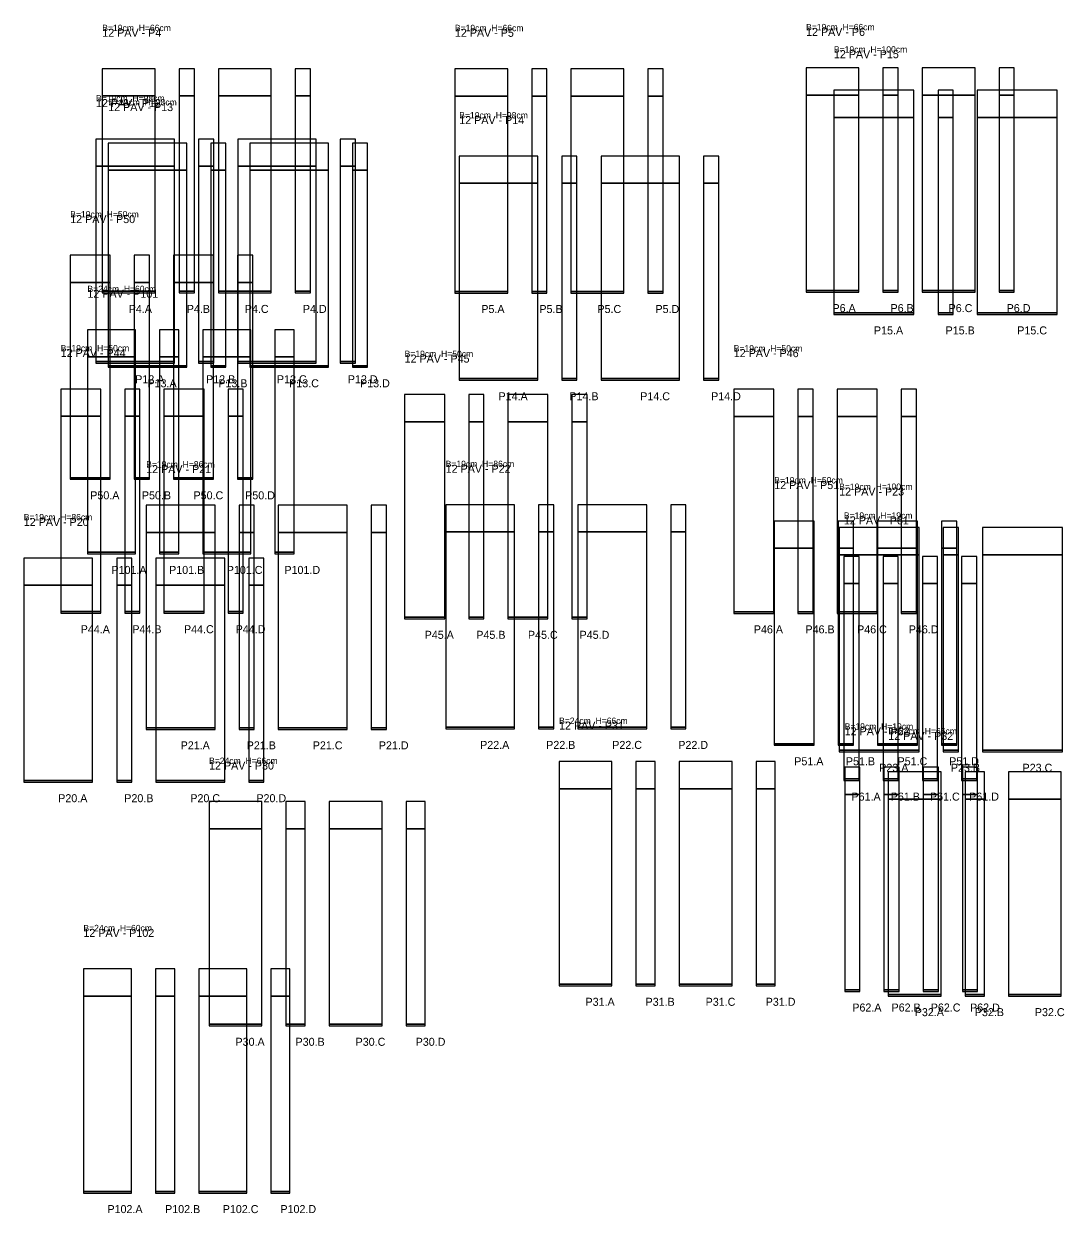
# Model space of a CAD drawing. Header units: metres. Extents: x 1438 to 5427, y 1625 to 3111.
# Drawn here: x 2819 to 4119, y 1625 to 3111 of the extents above; entities that cross this region are included whole.
import ezdxf

# ---------------------------------------------------------------- set-up
doc = ezdxf.new("R2010")
doc.units = ezdxf.units.M
doc.layers.add('Paineis', color=7, linetype='Continuous')

msp = doc.modelspace()

# ---------------------------------------------------------------- linework, layer by layer
at = {"layer": 'Paineis'}
for points in [[(2917.19, 3020.89), (2983.19, 3020.89), (2983.19, 3054.89), (2917.19, 3054.89)], [(3013.19, 3020.89), (3032.19, 3020.89), (3032.19, 3054.89), (3013.19, 3054.89)], [(3062.19, 3020.89), (3128.19, 3020.89), (3128.19, 3054.89), (3062.19, 3054.89)], [(3158.19, 3020.89), (3177.19, 3020.89), (3177.19, 3054.89), (3158.19, 3054.89)], [(3357.56, 3020.78), (3423.56, 3020.78), (3423.56, 3054.78), (3357.56, 3054.78)], [(3453.56, 3020.78), (3472.56, 3020.78), (3472.56, 3054.78), (3453.56, 3054.78)], [(3502.56, 3020.78), (3568.56, 3020.78), (3568.56, 3054.78), (3502.56, 3054.78)], [(3598.56, 3020.78), (3617.56, 3020.78), (3617.56, 3054.78), (3598.56, 3054.78)], [(3796.16, 3021.91), (3862.16, 3021.91), (3862.16, 3055.91), (3796.16, 3055.91)], [(3892.16, 3021.91), (3911.16, 3021.91), (3911.16, 3055.91), (3892.16, 3055.91)], [(3941.16, 3021.91), (4007.16, 3021.91), (4007.16, 3055.91), (3941.16, 3055.91)], [(4037.16, 3021.91), (4056.16, 3021.91), (4056.16, 3055.91), (4037.16, 3055.91)], [(2917.19, 2776.89), (2983.19, 2776.89), (2983.19, 3020.89), (2917.19, 3020.89)], [(3013.19, 2776.89), (3032.19, 2776.89), (3032.19, 3020.89), (3013.19, 3020.89)], [(3062.19, 2776.89), (3128.19, 2776.89), (3128.19, 3020.89), (3062.19, 3020.89)], [(3158.19, 2776.89), (3177.19, 2776.89), (3177.19, 3020.89), (3158.19, 3020.89)], [(3357.56, 2776.78), (3423.56, 2776.78), (3423.56, 3020.78), (3357.56, 3020.78)], [(3453.56, 2776.78), (3472.56, 2776.78), (3472.56, 3020.78), (3453.56, 3020.78)], [(3502.56, 2776.78), (3568.56, 2776.78), (3568.56, 3020.78), (3502.56, 3020.78)], [(3598.56, 2776.78), (3617.56, 2776.78), (3617.56, 3020.78), (3598.56, 3020.78)], [(3796.16, 2777.91), (3862.16, 2777.91), (3862.16, 3021.91), (3796.16, 3021.91)], [(3830.93, 2994.07), (3930.93, 2994.07), (3930.93, 3028.07), (3830.93, 3028.07)], [(3892.16, 2777.91), (3911.16, 2777.91), (3911.16, 3021.91), (3892.16, 3021.91)], [(3941.16, 2777.91), (4007.16, 2777.91), (4007.16, 3021.91), (3941.16, 3021.91)], [(3960.93, 2994.07), (3979.93, 2994.07), (3979.93, 3028.07), (3960.93, 3028.07)], [(4009.93, 2994.07), (4109.93, 2994.07), (4109.93, 3028.07), (4009.93, 3028.07)], [(4037.16, 2777.91), (4056.16, 2777.91), (4056.16, 3021.91), (4037.16, 3021.91)], [(3830.93, 2750.07), (3930.93, 2750.07), (3930.93, 2994.07), (3830.93, 2994.07)], [(3960.93, 2750.07), (3979.93, 2750.07), (3979.93, 2994.07), (3960.93, 2994.07)], [(4009.93, 2750.07), (4109.93, 2750.07), (4109.93, 2994.07), (4009.93, 2994.07)], [(2909.32, 2933.03), (3007.32, 2933.03), (3007.32, 2967.03), (2909.32, 2967.03)], [(2924.58, 2928.01), (3022.58, 2928.01), (3022.58, 2962.01), (2924.58, 2962.01)], [(3037.32, 2933.03), (3056.32, 2933.03), (3056.32, 2967.03), (3037.32, 2967.03)], [(3052.58, 2928.01), (3071.58, 2928.01), (3071.58, 2962.01), (3052.58, 2962.01)], [(3086.32, 2933.03), (3184.32, 2933.03), (3184.32, 2967.03), (3086.32, 2967.03)], [(3101.58, 2928.01), (3199.58, 2928.01), (3199.58, 2962.01), (3101.58, 2962.01)], [(3214.32, 2933.03), (3233.32, 2933.03), (3233.32, 2967.03), (3214.32, 2967.03)], [(3229.58, 2928.01), (3248.58, 2928.01), (3248.58, 2962.01), (3229.58, 2962.01)], [(3363.04, 2911.79), (3461.04, 2911.79), (3461.04, 2945.79), (3363.04, 2945.79)], [(3491.04, 2911.79), (3510.04, 2911.79), (3510.04, 2945.79), (3491.04, 2945.79)], [(3540.04, 2911.79), (3638.04, 2911.79), (3638.04, 2945.79), (3540.04, 2945.79)], [(3668.04, 2911.79), (3687.04, 2911.79), (3687.04, 2945.79), (3668.04, 2945.79)], [(2909.32, 2689.03), (3007.32, 2689.03), (3007.32, 2933.03), (2909.32, 2933.03)], [(2924.58, 2684.01), (3022.58, 2684.01), (3022.58, 2928.01), (2924.58, 2928.01)], [(3037.32, 2689.03), (3056.32, 2689.03), (3056.32, 2933.03), (3037.32, 2933.03)], [(3052.58, 2684.01), (3071.58, 2684.01), (3071.58, 2928.01), (3052.58, 2928.01)], [(3086.32, 2689.03), (3184.32, 2689.03), (3184.32, 2933.03), (3086.32, 2933.03)], [(3101.58, 2684.01), (3199.58, 2684.01), (3199.58, 2928.01), (3101.58, 2928.01)], [(3214.32, 2689.03), (3233.32, 2689.03), (3233.32, 2933.03), (3214.32, 2933.03)], [(3229.58, 2684.01), (3248.58, 2684.01), (3248.58, 2928.01), (3229.58, 2928.01)], [(3363.04, 2667.79), (3461.04, 2667.79), (3461.04, 2911.79), (3363.04, 2911.79)], [(3491.04, 2667.79), (3510.04, 2667.79), (3510.04, 2911.79), (3491.04, 2911.79)], [(3540.04, 2667.79), (3638.04, 2667.79), (3638.04, 2911.79), (3540.04, 2911.79)], [(3668.04, 2667.79), (3687.04, 2667.79), (3687.04, 2911.79), (3668.04, 2911.79)], [(2877.16, 2788.09), (2927.16, 2788.09), (2927.16, 2822.09), (2877.16, 2822.09)], [(2957.16, 2788.09), (2976.16, 2788.09), (2976.16, 2822.09), (2957.16, 2822.09)], [(3006.16, 2788.09), (3056.16, 2788.09), (3056.16, 2822.09), (3006.16, 2822.09)], [(3086.16, 2788.09), (3105.16, 2788.09), (3105.16, 2822.09), (3086.16, 2822.09)], [(2877.16, 2544.09), (2927.16, 2544.09), (2927.16, 2788.09), (2877.16, 2788.09)], [(2957.16, 2544.09), (2976.16, 2544.09), (2976.16, 2788.09), (2957.16, 2788.09)], [(3006.16, 2544.09), (3056.16, 2544.09), (3056.16, 2788.09), (3006.16, 2788.09)], [(3086.16, 2544.09), (3105.16, 2544.09), (3105.16, 2788.09), (3086.16, 2788.09)], [(2917.19, 2774.89), (2983.19, 2774.89), (2983.19, 2776.89), (2917.19, 2776.89)], [(3013.19, 2774.89), (3032.19, 2774.89), (3032.19, 2776.89), (3013.19, 2776.89)], [(3062.19, 2774.89), (3128.19, 2774.89), (3128.19, 2776.89), (3062.19, 2776.89)], [(3158.19, 2774.89), (3177.19, 2774.89), (3177.19, 2776.89), (3158.19, 2776.89)], [(3357.56, 2774.78), (3423.56, 2774.78), (3423.56, 2776.78), (3357.56, 2776.78)], [(3453.56, 2774.78), (3472.56, 2774.78), (3472.56, 2776.78), (3453.56, 2776.78)], [(3502.56, 2774.78), (3568.56, 2774.78), (3568.56, 2776.78), (3502.56, 2776.78)], [(3598.56, 2774.78), (3617.56, 2774.78), (3617.56, 2776.78), (3598.56, 2776.78)], [(3796.16, 2775.91), (3862.16, 2775.91), (3862.16, 2777.91), (3796.16, 2777.91)], [(3892.16, 2775.91), (3911.16, 2775.91), (3911.16, 2777.91), (3892.16, 2777.91)], [(3941.16, 2775.91), (4007.16, 2775.91), (4007.16, 2777.91), (3941.16, 2777.91)], [(4037.16, 2775.91), (4056.16, 2775.91), (4056.16, 2777.91), (4037.16, 2777.91)], [(3830.93, 2748.07), (3930.93, 2748.07), (3930.93, 2750.07), (3830.93, 2750.07)], [(3960.93, 2748.07), (3979.93, 2748.07), (3979.93, 2750.07), (3960.93, 2750.07)], [(4009.93, 2748.07), (4109.93, 2748.07), (4109.93, 2750.07), (4009.93, 2750.07)], [(2898.63, 2694.88), (2958.63, 2694.88), (2958.63, 2728.88), (2898.63, 2728.88)], [(2988.63, 2694.88), (3012.63, 2694.88), (3012.63, 2728.88), (2988.63, 2728.88)], [(3042.63, 2694.88), (3102.63, 2694.88), (3102.63, 2728.88), (3042.63, 2728.88)], [(3132.63, 2694.88), (3156.63, 2694.88), (3156.63, 2728.88), (3132.63, 2728.88)], [(2898.63, 2450.88), (2958.63, 2450.88), (2958.63, 2694.88), (2898.63, 2694.88)], [(2909.32, 2687.03), (3007.32, 2687.03), (3007.32, 2689.03), (2909.32, 2689.03)], [(2988.63, 2450.88), (3012.63, 2450.88), (3012.63, 2694.88), (2988.63, 2694.88)], [(3037.32, 2687.03), (3056.32, 2687.03), (3056.32, 2689.03), (3037.32, 2689.03)], [(3042.63, 2450.88), (3102.63, 2450.88), (3102.63, 2694.88), (3042.63, 2694.88)], [(3086.32, 2687.03), (3184.32, 2687.03), (3184.32, 2689.03), (3086.32, 2689.03)], [(3132.63, 2450.88), (3156.63, 2450.88), (3156.63, 2694.88), (3132.63, 2694.88)], [(3214.32, 2687.03), (3233.32, 2687.03), (3233.32, 2689.03), (3214.32, 2689.03)], [(2924.58, 2682.01), (3022.58, 2682.01), (3022.58, 2684.01), (2924.58, 2684.01)], [(3052.58, 2682.01), (3071.58, 2682.01), (3071.58, 2684.01), (3052.58, 2684.01)], [(3101.58, 2682.01), (3199.58, 2682.01), (3199.58, 2684.01), (3101.58, 2684.01)], [(3229.58, 2682.01), (3248.58, 2682.01), (3248.58, 2684.01), (3229.58, 2684.01)], [(3363.04, 2665.79), (3461.04, 2665.79), (3461.04, 2667.79), (3363.04, 2667.79)], [(3491.04, 2665.79), (3510.04, 2665.79), (3510.04, 2667.79), (3491.04, 2667.79)], [(3540.04, 2665.79), (3638.04, 2665.79), (3638.04, 2667.79), (3540.04, 2667.79)], [(3668.04, 2665.79), (3687.04, 2665.79), (3687.04, 2667.79), (3668.04, 2667.79)], [(2865.24, 2620.87), (2915.24, 2620.87), (2915.24, 2654.87), (2865.24, 2654.87)], [(2945.24, 2620.87), (2964.24, 2620.87), (2964.24, 2654.87), (2945.24, 2654.87)], [(2994.24, 2620.87), (3044.24, 2620.87), (3044.24, 2654.87), (2994.24, 2654.87)], [(3074.24, 2620.87), (3093.24, 2620.87), (3093.24, 2654.87), (3074.24, 2654.87)], [(3294.81, 2613.84), (3344.81, 2613.84), (3344.81, 2647.84), (3294.81, 2647.84)], [(3374.81, 2613.84), (3393.81, 2613.84), (3393.81, 2647.84), (3374.81, 2647.84)], [(3423.81, 2613.84), (3473.81, 2613.84), (3473.81, 2647.84), (3423.81, 2647.84)], [(3503.81, 2613.84), (3522.81, 2613.84), (3522.81, 2647.84), (3503.81, 2647.84)], [(3705.88, 2620.68), (3755.88, 2620.68), (3755.88, 2654.68), (3705.88, 2654.68)], [(3785.88, 2620.68), (3804.88, 2620.68), (3804.88, 2654.68), (3785.88, 2654.68)], [(3834.88, 2620.68), (3884.88, 2620.68), (3884.88, 2654.68), (3834.88, 2654.68)], [(3914.88, 2620.68), (3933.88, 2620.68), (3933.88, 2654.68), (3914.88, 2654.68)], [(2865.24, 2376.87), (2915.24, 2376.87), (2915.24, 2620.87), (2865.24, 2620.87)], [(2945.24, 2376.87), (2964.24, 2376.87), (2964.24, 2620.87), (2945.24, 2620.87)], [(2994.24, 2376.87), (3044.24, 2376.87), (3044.24, 2620.87), (2994.24, 2620.87)], [(3074.24, 2376.87), (3093.24, 2376.87), (3093.24, 2620.87), (3074.24, 2620.87)], [(3705.88, 2376.68), (3755.88, 2376.68), (3755.88, 2620.68), (3705.88, 2620.68)], [(3785.88, 2376.68), (3804.88, 2376.68), (3804.88, 2620.68), (3785.88, 2620.68)], [(3834.88, 2376.68), (3884.88, 2376.68), (3884.88, 2620.68), (3834.88, 2620.68)], [(3914.88, 2376.68), (3933.88, 2376.68), (3933.88, 2620.68), (3914.88, 2620.68)], [(3294.81, 2369.84), (3344.81, 2369.84), (3344.81, 2613.84), (3294.81, 2613.84)], [(3374.81, 2369.84), (3393.81, 2369.84), (3393.81, 2613.84), (3374.81, 2613.84)], [(3423.81, 2369.84), (3473.81, 2369.84), (3473.81, 2613.84), (3423.81, 2613.84)], [(3503.81, 2369.84), (3522.81, 2369.84), (3522.81, 2613.84), (3503.81, 2613.84)], [(2877.16, 2542.09), (2927.16, 2542.09), (2927.16, 2544.09), (2877.16, 2544.09)], [(2957.16, 2542.09), (2976.16, 2542.09), (2976.16, 2544.09), (2957.16, 2544.09)], [(3006.16, 2542.09), (3056.16, 2542.09), (3056.16, 2544.09), (3006.16, 2544.09)], [(3086.16, 2542.09), (3105.16, 2542.09), (3105.16, 2544.09), (3086.16, 2544.09)], [(2972.05, 2475.79), (3058.05, 2475.79), (3058.05, 2509.79), (2972.05, 2509.79)], [(3088.05, 2475.79), (3107.05, 2475.79), (3107.05, 2509.79), (3088.05, 2509.79)], [(3137.05, 2475.79), (3223.05, 2475.79), (3223.05, 2509.79), (3137.05, 2509.79)], [(3253.05, 2475.79), (3272.05, 2475.79), (3272.05, 2509.79), (3253.05, 2509.79)], [(3346.08, 2476.33), (3432.08, 2476.33), (3432.08, 2510.33), (3346.08, 2510.33)], [(3462.08, 2476.33), (3481.08, 2476.33), (3481.08, 2510.33), (3462.08, 2510.33)], [(3511.08, 2476.33), (3597.08, 2476.33), (3597.08, 2510.33), (3511.08, 2510.33)], [(3627.08, 2476.33), (3646.08, 2476.33), (3646.08, 2510.33), (3627.08, 2510.33)], [(3756.42, 2455.89), (3806.42, 2455.89), (3806.42, 2489.89), (3756.42, 2489.89)], [(3836.42, 2455.89), (3855.42, 2455.89), (3855.42, 2489.89), (3836.42, 2489.89)], [(3837.51, 2447.81), (3937.51, 2447.81), (3937.51, 2481.81), (3837.51, 2481.81)], [(3885.42, 2455.89), (3935.42, 2455.89), (3935.42, 2489.89), (3885.42, 2489.89)], [(3965.42, 2455.89), (3984.42, 2455.89), (3984.42, 2489.89), (3965.42, 2489.89)], [(3967.51, 2447.81), (3986.51, 2447.81), (3986.51, 2481.81), (3967.51, 2481.81)], [(4016.51, 2447.81), (4116.51, 2447.81), (4116.51, 2481.81), (4016.51, 2481.81)], [(2972.05, 2231.79), (3058.05, 2231.79), (3058.05, 2475.79), (2972.05, 2475.79)], [(3088.05, 2231.79), (3107.05, 2231.79), (3107.05, 2475.79), (3088.05, 2475.79)], [(3137.05, 2231.79), (3223.05, 2231.79), (3223.05, 2475.79), (3137.05, 2475.79)], [(3253.05, 2231.79), (3272.05, 2231.79), (3272.05, 2475.79), (3253.05, 2475.79)], [(3346.08, 2232.33), (3432.08, 2232.33), (3432.08, 2476.33), (3346.08, 2476.33)], [(3462.08, 2232.33), (3481.08, 2232.33), (3481.08, 2476.33), (3462.08, 2476.33)], [(3511.08, 2232.33), (3597.08, 2232.33), (3597.08, 2476.33), (3511.08, 2476.33)], [(3627.08, 2232.33), (3646.08, 2232.33), (3646.08, 2476.33), (3627.08, 2476.33)], [(3756.42, 2211.89), (3806.42, 2211.89), (3806.42, 2455.89), (3756.42, 2455.89)], [(3836.42, 2211.89), (3855.42, 2211.89), (3855.42, 2455.89), (3836.42, 2455.89)], [(3885.42, 2211.89), (3935.42, 2211.89), (3935.42, 2455.89), (3885.42, 2455.89)], [(3965.42, 2211.89), (3984.42, 2211.89), (3984.42, 2455.89), (3965.42, 2455.89)], [(2819.15, 2409.79), (2905.15, 2409.79), (2905.15, 2443.79), (2819.15, 2443.79)], [(2898.63, 2448.88), (2958.63, 2448.88), (2958.63, 2450.88), (2898.63, 2450.88)], [(2935.15, 2409.79), (2954.15, 2409.79), (2954.15, 2443.79), (2935.15, 2443.79)], [(2984.15, 2409.79), (3070.15, 2409.79), (3070.15, 2443.79), (2984.15, 2443.79)], [(2988.63, 2448.88), (3012.63, 2448.88), (3012.63, 2450.88), (2988.63, 2450.88)], [(3042.63, 2448.88), (3102.63, 2448.88), (3102.63, 2450.88), (3042.63, 2450.88)], [(3100.15, 2409.79), (3119.15, 2409.79), (3119.15, 2443.79), (3100.15, 2443.79)], [(3132.63, 2448.88), (3156.63, 2448.88), (3156.63, 2450.88), (3132.63, 2450.88)], [(3837.51, 2203.81), (3937.51, 2203.81), (3937.51, 2447.81), (3837.51, 2447.81)], [(3843.38, 2411.77), (3862.38, 2411.77), (3862.38, 2445.77), (3843.38, 2445.77)], [(3892.38, 2411.77), (3911.38, 2411.77), (3911.38, 2445.77), (3892.38, 2445.77)], [(3941.38, 2411.77), (3960.38, 2411.77), (3960.38, 2445.77), (3941.38, 2445.77)], [(3967.51, 2203.81), (3986.51, 2203.81), (3986.51, 2447.81), (3967.51, 2447.81)], [(3990.38, 2411.77), (4009.38, 2411.77), (4009.38, 2445.77), (3990.38, 2445.77)], [(4016.51, 2203.81), (4116.51, 2203.81), (4116.51, 2447.81), (4016.51, 2447.81)], [(2819.15, 2165.79), (2905.15, 2165.79), (2905.15, 2409.79), (2819.15, 2409.79)], [(2935.15, 2165.79), (2954.15, 2165.79), (2954.15, 2409.79), (2935.15, 2409.79)], [(2984.15, 2165.79), (3070.15, 2165.79), (3070.15, 2409.79), (2984.15, 2409.79)], [(3100.15, 2165.79), (3119.15, 2165.79), (3119.15, 2409.79), (3100.15, 2409.79)], [(3843.38, 2167.77), (3862.38, 2167.77), (3862.38, 2411.77), (3843.38, 2411.77)], [(3892.38, 2167.77), (3911.38, 2167.77), (3911.38, 2411.77), (3892.38, 2411.77)], [(3941.38, 2167.77), (3960.38, 2167.77), (3960.38, 2411.77), (3941.38, 2411.77)], [(3990.38, 2167.77), (4009.38, 2167.77), (4009.38, 2411.77), (3990.38, 2411.77)], [(2865.24, 2374.87), (2915.24, 2374.87), (2915.24, 2376.87), (2865.24, 2376.87)], [(2945.24, 2374.87), (2964.24, 2374.87), (2964.24, 2376.87), (2945.24, 2376.87)], [(2994.24, 2374.87), (3044.24, 2374.87), (3044.24, 2376.87), (2994.24, 2376.87)], [(3074.24, 2374.87), (3093.24, 2374.87), (3093.24, 2376.87), (3074.24, 2376.87)], [(3294.81, 2367.84), (3344.81, 2367.84), (3344.81, 2369.84), (3294.81, 2369.84)], [(3374.81, 2367.84), (3393.81, 2367.84), (3393.81, 2369.84), (3374.81, 2369.84)], [(3423.81, 2367.84), (3473.81, 2367.84), (3473.81, 2369.84), (3423.81, 2369.84)], [(3503.81, 2367.84), (3522.81, 2367.84), (3522.81, 2369.84), (3503.81, 2369.84)], [(3705.88, 2374.68), (3755.88, 2374.68), (3755.88, 2376.68), (3705.88, 2376.68)], [(3785.88, 2374.68), (3804.88, 2374.68), (3804.88, 2376.68), (3785.88, 2376.68)], [(3834.88, 2374.68), (3884.88, 2374.68), (3884.88, 2376.68), (3834.88, 2376.68)], [(3914.88, 2374.68), (3933.88, 2374.68), (3933.88, 2376.68), (3914.88, 2376.68)], [(2972.05, 2229.79), (3058.05, 2229.79), (3058.05, 2231.79), (2972.05, 2231.79)], [(3088.05, 2229.79), (3107.05, 2229.79), (3107.05, 2231.79), (3088.05, 2231.79)], [(3137.05, 2229.79), (3223.05, 2229.79), (3223.05, 2231.79), (3137.05, 2231.79)], [(3253.05, 2229.79), (3272.05, 2229.79), (3272.05, 2231.79), (3253.05, 2231.79)], [(3346.08, 2230.33), (3432.08, 2230.33), (3432.08, 2232.33), (3346.08, 2232.33)], [(3462.08, 2230.33), (3481.08, 2230.33), (3481.08, 2232.33), (3462.08, 2232.33)], [(3511.08, 2230.33), (3597.08, 2230.33), (3597.08, 2232.33), (3511.08, 2232.33)], [(3627.08, 2230.33), (3646.08, 2230.33), (3646.08, 2232.33), (3627.08, 2232.33)], [(3756.42, 2209.89), (3806.42, 2209.89), (3806.42, 2211.89), (3756.42, 2211.89)], [(3836.42, 2209.89), (3855.42, 2209.89), (3855.42, 2211.89), (3836.42, 2211.89)], [(3837.51, 2201.81), (3937.51, 2201.81), (3937.51, 2203.81), (3837.51, 2203.81)], [(3885.42, 2209.89), (3935.42, 2209.89), (3935.42, 2211.89), (3885.42, 2211.89)], [(3965.42, 2209.89), (3984.42, 2209.89), (3984.42, 2211.89), (3965.42, 2211.89)], [(3967.51, 2201.81), (3986.51, 2201.81), (3986.51, 2203.81), (3967.51, 2203.81)], [(4016.51, 2201.81), (4116.51, 2201.81), (4116.51, 2203.81), (4016.51, 2203.81)], [(3487.7, 2155.49), (3553.7, 2155.49), (3553.7, 2189.49), (3487.7, 2189.49)], [(3583.7, 2155.49), (3607.7, 2155.49), (3607.7, 2189.49), (3583.7, 2189.49)], [(3637.7, 2155.49), (3703.7, 2155.49), (3703.7, 2189.49), (3637.7, 2189.49)], [(3733.7, 2155.49), (3757.7, 2155.49), (3757.7, 2189.49), (3733.7, 2189.49)], [(3844.4, 2148.36), (3863.4, 2148.36), (3863.4, 2182.36), (3844.4, 2182.36)], [(3893.4, 2148.36), (3912.4, 2148.36), (3912.4, 2182.36), (3893.4, 2182.36)], [(3898.89, 2142.56), (3964.89, 2142.56), (3964.89, 2176.56), (3898.89, 2176.56)], [(3942.4, 2148.36), (3961.4, 2148.36), (3961.4, 2182.36), (3942.4, 2182.36)], [(3991.4, 2148.36), (4010.4, 2148.36), (4010.4, 2182.36), (3991.4, 2182.36)], [(3994.89, 2142.56), (4018.89, 2142.56), (4018.89, 2176.56), (3994.89, 2176.56)], [(4048.89, 2142.56), (4114.89, 2142.56), (4114.89, 2176.56), (4048.89, 2176.56)], [(2819.15, 2163.79), (2905.15, 2163.79), (2905.15, 2165.79), (2819.15, 2165.79)], [(2935.15, 2163.79), (2954.15, 2163.79), (2954.15, 2165.79), (2935.15, 2165.79)], [(2984.15, 2163.79), (3070.15, 2163.79), (3070.15, 2165.79), (2984.15, 2165.79)], [(3100.15, 2163.79), (3119.15, 2163.79), (3119.15, 2165.79), (3100.15, 2165.79)], [(3487.7, 1911.49), (3553.7, 1911.49), (3553.7, 2155.49), (3487.7, 2155.49)], [(3583.7, 1911.49), (3607.7, 1911.49), (3607.7, 2155.49), (3583.7, 2155.49)], [(3637.7, 1911.49), (3703.7, 1911.49), (3703.7, 2155.49), (3637.7, 2155.49)], [(3733.7, 1911.49), (3757.7, 1911.49), (3757.7, 2155.49), (3733.7, 2155.49)], [(3843.38, 2165.77), (3862.38, 2165.77), (3862.38, 2167.77), (3843.38, 2167.77)], [(3892.38, 2165.77), (3911.38, 2165.77), (3911.38, 2167.77), (3892.38, 2167.77)], [(3941.38, 2165.77), (3960.38, 2165.77), (3960.38, 2167.77), (3941.38, 2167.77)], [(3990.38, 2165.77), (4009.38, 2165.77), (4009.38, 2167.77), (3990.38, 2167.77)], [(3050.56, 2105.52), (3116.56, 2105.52), (3116.56, 2139.52), (3050.56, 2139.52)], [(3146.56, 2105.52), (3170.56, 2105.52), (3170.56, 2139.52), (3146.56, 2139.52)], [(3200.56, 2105.52), (3266.56, 2105.52), (3266.56, 2139.52), (3200.56, 2139.52)], [(3296.56, 2105.52), (3320.56, 2105.52), (3320.56, 2139.52), (3296.56, 2139.52)], [(3844.4, 1904.36), (3863.4, 1904.36), (3863.4, 2148.36), (3844.4, 2148.36)], [(3893.4, 1904.36), (3912.4, 1904.36), (3912.4, 2148.36), (3893.4, 2148.36)], [(3898.89, 1898.56), (3964.89, 1898.56), (3964.89, 2142.56), (3898.89, 2142.56)], [(3942.4, 1904.36), (3961.4, 1904.36), (3961.4, 2148.36), (3942.4, 2148.36)], [(3991.4, 1904.36), (4010.4, 1904.36), (4010.4, 2148.36), (3991.4, 2148.36)], [(3994.89, 1898.56), (4018.89, 1898.56), (4018.89, 2142.56), (3994.89, 2142.56)], [(4048.89, 1898.56), (4114.89, 1898.56), (4114.89, 2142.56), (4048.89, 2142.56)], [(3050.56, 1861.52), (3116.56, 1861.52), (3116.56, 2105.52), (3050.56, 2105.52)], [(3146.56, 1861.52), (3170.56, 1861.52), (3170.56, 2105.52), (3146.56, 2105.52)], [(3200.56, 1861.52), (3266.56, 1861.52), (3266.56, 2105.52), (3200.56, 2105.52)], [(3296.56, 1861.52), (3320.56, 1861.52), (3320.56, 2105.52), (3296.56, 2105.52)], [(2893.62, 1896.58), (2953.62, 1896.58), (2953.62, 1930.58), (2893.62, 1930.58)], [(2983.62, 1896.58), (3007.62, 1896.58), (3007.62, 1930.58), (2983.62, 1930.58)], [(3037.62, 1896.58), (3097.62, 1896.58), (3097.62, 1930.58), (3037.62, 1930.58)], [(3127.62, 1896.58), (3151.62, 1896.58), (3151.62, 1930.58), (3127.62, 1930.58)], [(3487.7, 1909.49), (3553.7, 1909.49), (3553.7, 1911.49), (3487.7, 1911.49)], [(3583.7, 1909.49), (3607.7, 1909.49), (3607.7, 1911.49), (3583.7, 1911.49)], [(3637.7, 1909.49), (3703.7, 1909.49), (3703.7, 1911.49), (3637.7, 1911.49)], [(3733.7, 1909.49), (3757.7, 1909.49), (3757.7, 1911.49), (3733.7, 1911.49)], [(3844.4, 1902.36), (3863.4, 1902.36), (3863.4, 1904.36), (3844.4, 1904.36)], [(3893.4, 1902.36), (3912.4, 1902.36), (3912.4, 1904.36), (3893.4, 1904.36)], [(3942.4, 1902.36), (3961.4, 1902.36), (3961.4, 1904.36), (3942.4, 1904.36)], [(3991.4, 1902.36), (4010.4, 1902.36), (4010.4, 1904.36), (3991.4, 1904.36)], [(2893.62, 1652.58), (2953.62, 1652.58), (2953.62, 1896.58), (2893.62, 1896.58)], [(2983.62, 1652.58), (3007.62, 1652.58), (3007.62, 1896.58), (2983.62, 1896.58)], [(3037.62, 1652.58), (3097.62, 1652.58), (3097.62, 1896.58), (3037.62, 1896.58)], [(3127.62, 1652.58), (3151.62, 1652.58), (3151.62, 1896.58), (3127.62, 1896.58)], [(3898.89, 1896.56), (3964.89, 1896.56), (3964.89, 1898.56), (3898.89, 1898.56)], [(3994.89, 1896.56), (4018.89, 1896.56), (4018.89, 1898.56), (3994.89, 1898.56)], [(4048.89, 1896.56), (4114.89, 1896.56), (4114.89, 1898.56), (4048.89, 1898.56)], [(3050.56, 1859.52), (3116.56, 1859.52), (3116.56, 1861.52), (3050.56, 1861.52)], [(3146.56, 1859.52), (3170.56, 1859.52), (3170.56, 1861.52), (3146.56, 1861.52)], [(3200.56, 1859.52), (3266.56, 1859.52), (3266.56, 1861.52), (3200.56, 1861.52)], [(3296.56, 1859.52), (3320.56, 1859.52), (3320.56, 1861.52), (3296.56, 1861.52)], [(2893.62, 1650.58), (2953.62, 1650.58), (2953.62, 1652.58), (2893.62, 1652.58)], [(2983.62, 1650.58), (3007.62, 1650.58), (3007.62, 1652.58), (2983.62, 1652.58)], [(3037.62, 1650.58), (3097.62, 1650.58), (3097.62, 1652.58), (3037.62, 1652.58)], [(3127.62, 1650.58), (3151.62, 1650.58), (3151.62, 1652.58), (3127.62, 1652.58)]]:
    msp.add_lwpolyline(points, close=True, dxfattribs=at)

# ---------------------------------------------------------------- texts
at = {"layer": 'Cota Secao (2x)', "char_height": 8, "attachment_point": 1}
for s, insert in [('B=19cm  H=66cm', (2917.19, 3109.89)), ('B=19cm  H=66cm', (3357.56, 3109.78)), ('B=19cm  H=66cm', (3796.16, 3110.91)), ('B=19cm  H=100cm', (3830.93, 3083.07)), ('B=19cm  H=98cm', (2909.32, 3022.03)), ('B=19cm  H=98cm', (2924.58, 3017.01)), ('B=19cm  H=98cm', (3363.04, 3000.79)), ('B=19cm  H=50cm', (2877.16, 2877.09)), ('B=24cm  H=60cm', (2898.63, 2783.88)), ('B=19cm  H=50cm', (2865.24, 2709.87)), ('B=19cm  H=50cm', (3705.88, 2709.68)), ('B=19cm  H=50cm', (3294.81, 2702.84)), ('B=19cm  H=86cm', (2972.05, 2564.79)), ('B=19cm  H=86cm', (3346.08, 2565.33)), ('B=19cm  H=50cm', (3756.42, 2544.89)), ('B=19cm  H=100cm', (3837.51, 2536.81)), ('B=19cm  H=86cm', (2819.15, 2498.79)), ('B=19cm  H=19cm', (3843.38, 2500.77)), ('B=24cm  H=66cm', (3487.7, 2244.49)), ('B=19cm  H=19cm', (3844.4, 2237.36)), ('B=24cm  H=66cm', (3898.89, 2231.56)), ('B=24cm  H=66cm', (3050.56, 2194.52)), ('B=24cm  H=60cm', (2893.62, 1985.58))]:
    msp.add_mtext(s, dxfattribs=dict(at, insert=insert))
at = {"layer": 'NOMENCLATURA', "char_height": 10, "attachment_point": 1}
for s, insert in [('12 PAV - P4', (2917.19, 3104.89)), ('12 PAV - P5', (3357.56, 3104.78)), ('12 PAV - P6', (3796.16, 3105.91)), ('12 PAV - P15', (3830.93, 3078.07)), ('12 PAV - P12', (2909.32, 3017.03)), ('12 PAV - P13', (2924.58, 3012.01)), ('12 PAV - P14', (3363.04, 2995.79)), ('12 PAV - P50', (2877.16, 2872.09)), ('12 PAV - P101', (2898.63, 2778.88)), ('12 PAV - P44', (2865.24, 2704.87)), ('12 PAV - P46', (3705.88, 2704.68)), ('12 PAV - P45', (3294.81, 2697.84)), ('12 PAV - P21', (2972.05, 2559.79)), ('12 PAV - P22', (3346.08, 2560.33)), ('12 PAV - P51', (3756.42, 2539.89)), ('12 PAV - P23', (3837.51, 2531.81)), ('12 PAV - P61', (3843.38, 2495.77)), ('12 PAV - P20', (2819.15, 2493.79)), ('12 PAV - P31', (3487.7, 2239.49)), ('12 PAV - P62', (3844.4, 2232.36)), ('12 PAV - P32', (3898.89, 2226.56)), ('12 PAV - P30', (3050.56, 2189.52)), ('12 PAV - P102', (2893.62, 1980.58))]:
    msp.add_mtext(s, dxfattribs=dict(at, insert=insert))
at = {"layer": 'Texto Secao', "char_height": 10, "attachment_point": 1}
for s, insert in [('P4.A', (2950.19, 2759.89)), ('P4.B', (3022.69, 2759.89)), ('P4.C', (3095.19, 2759.89)), ('P4.D', (3167.69, 2759.89)), ('P5.A', (3390.56, 2759.78)), ('P5.B', (3463.06, 2759.78)), ('P5.C', (3535.56, 2759.78)), ('P5.D', (3608.06, 2759.78)), ('P6.A', (3829.16, 2760.91)), ('P6.B', (3901.66, 2760.91)), ('P6.C', (3974.16, 2760.91)), ('P6.D', (4046.66, 2760.91)), ('P15.A', (3880.93, 2733.07)), ('P15.B', (3970.43, 2733.07)), ('P15.C', (4059.93, 2733.07)), ('P12.A', (2958.32, 2672.03)), ('P13.A', (2973.58, 2667.01)), ('P12.B', (3046.82, 2672.03)), ('P13.B', (3062.08, 2667.01)), ('P12.C', (3135.32, 2672.03)), ('P13.C', (3150.58, 2667.01)), ('P12.D', (3223.82, 2672.03)), ('P13.D', (3239.08, 2667.01)), ('P14.A', (3412.04, 2650.79)), ('P14.B', (3500.54, 2650.79)), ('P14.C', (3589.04, 2650.79)), ('P14.D', (3677.54, 2650.79)), ('P50.A', (2902.16, 2527.09)), ('P50.B', (2966.66, 2527.09)), ('P50.C', (3031.16, 2527.09)), ('P50.D', (3095.66, 2527.09)), ('P101.A', (2928.63, 2433.88)), ('P101.B', (3000.63, 2433.88)), ('P101.C', (3072.63, 2433.88)), ('P101.D', (3144.63, 2433.88)), ('P44.A', (2890.24, 2359.87)), ('P44.B', (2954.74, 2359.87)), ('P44.C', (3019.24, 2359.87)), ('P44.D', (3083.74, 2359.87)), ('P45.A', (3319.81, 2352.84)), ('P45.B', (3384.31, 2352.84)), ('P45.C', (3448.81, 2352.84)), ('P45.D', (3513.31, 2352.84)), ('P46.A', (3730.88, 2359.68)), ('P46.B', (3795.38, 2359.68)), ('P46.C', (3859.88, 2359.68)), ('P46.D', (3924.38, 2359.68)), ('P21.A', (3015.05, 2214.79)), ('P21.B', (3097.55, 2214.79)), ('P21.C', (3180.05, 2214.79)), ('P21.D', (3262.55, 2214.79)), ('P22.A', (3389.08, 2215.33)), ('P22.B', (3471.58, 2215.33)), ('P22.C', (3554.08, 2215.33)), ('P22.D', (3636.58, 2215.33)), ('P51.A', (3781.42, 2194.89)), ('P51.B', (3845.92, 2194.89)), ('P23.A', (3887.51, 2186.81)), ('P51.C', (3910.42, 2194.89)), ('P51.D', (3974.92, 2194.89)), ('P23.B', (3977.01, 2186.81)), ('P23.C', (4066.51, 2186.81)), ('P20.A', (2862.15, 2148.79)), ('P20.B', (2944.65, 2148.79)), ('P20.C', (3027.15, 2148.79)), ('P20.D', (3109.65, 2148.79)), ('P61.A', (3852.88, 2150.77)), ('P61.B', (3901.88, 2150.77)), ('P61.C', (3950.88, 2150.77)), ('P61.D', (3999.88, 2150.77)), ('P31.A', (3520.7, 1894.49)), ('P31.B', (3595.7, 1894.49)), ('P31.C', (3670.7, 1894.49)), ('P31.D', (3745.7, 1894.49)), ('P62.A', (3853.9, 1887.36)), ('P62.B', (3902.9, 1887.36)), ('P62.C', (3951.9, 1887.36)), ('P62.D', (4000.9, 1887.36)), ('P32.A', (3931.89, 1881.56)), ('P32.B', (4006.89, 1881.56)), ('P32.C', (4081.89, 1881.56)), ('P30.A', (3083.56, 1844.52)), ('P30.B', (3158.56, 1844.52)), ('P30.C', (3233.56, 1844.52)), ('P30.D', (3308.56, 1844.52)), ('P102.A', (2923.62, 1635.58)), ('P102.B', (2995.62, 1635.58)), ('P102.C', (3067.62, 1635.58)), ('P102.D', (3139.62, 1635.58))]:
    msp.add_mtext(s, dxfattribs=dict(at, insert=insert))

doc.saveas('drawing.dxf')
